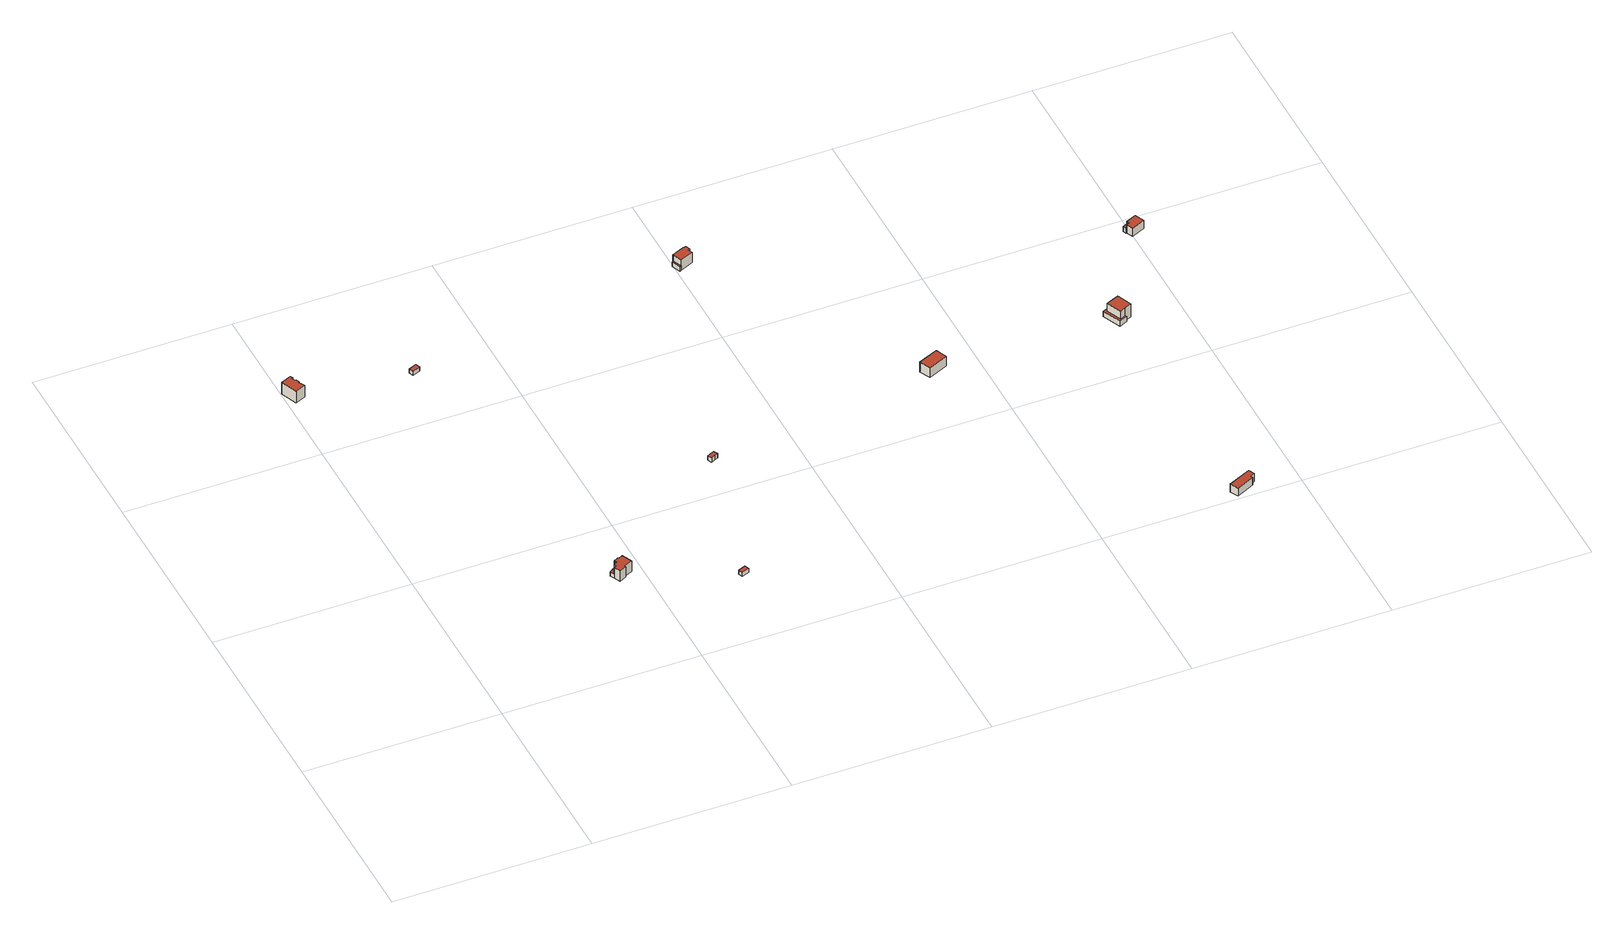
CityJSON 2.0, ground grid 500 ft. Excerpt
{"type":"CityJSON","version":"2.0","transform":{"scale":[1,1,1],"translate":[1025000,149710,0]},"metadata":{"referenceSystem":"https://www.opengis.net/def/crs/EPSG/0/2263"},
"CityObjects":{
"building1":{"type":"Building","attributes":{"name":"Bldg_1210016880","BIN":"4305301"},"geometry":[{"type":"MultiSurface","lod":"2","boundaries":[[[0,1,2,3,4,5,6,7,8,9,10,11]],[[12,13,14,15,16,17,18,19,20,21,22,23]],[[11,10,23,22]],[[0,11,22,21]],[[1,0,21,20]],[[2,1,20,19]],[[3,2,19,18]],[[4,3,18,17]],[[5,4,17,16]],[[6,5,16,15]],[[7,6,15,14]],[[8,7,14,13]],[[9,8,13,12]],[[10,9,12,23]]],"semantics":{"surfaces":[{"type":"RoofSurface","BIN":"4305301"},{"type":"GroundSurface"},{"type":"WallSurface"}],"values":[0,1,2,2,2,2,2,2,2,2,2,2,2,2]}}]},
"building2":{"type":"Building","attributes":{"name":"Bldg_1210008655","BIN":"4305540"},"geometry":[{"type":"MultiSurface","lod":"2","boundaries":[[[24,25,26,27,28,29,30,31]],[[32,33,34,35,36,37,38,39,40,41,42,43,44]],[[45,46,47,48,49,50,51,52,53,54,55,56,57]],[[33,32,57,56]],[[34,33,56,55]],[[35,34,55,54]],[[36,35,54,53]],[[25,24,53,52]],[[26,25,52,51]],[[27,26,51,50]],[[28,27,50,49]],[[41,40,49,48]],[[42,41,48,47]],[[43,42,47,46]],[[44,43,46,45]],[[32,44,45,57]],[[31,37,36,24]],[[28,40,39,29]],[[29,39,38,30]],[[30,38,37,31]]],"semantics":{"surfaces":[{"type":"RoofSurface","BIN":"4305540"},{"type":"GroundSurface"},{"type":"WallSurface"}],"values":[0,0,1,2,2,2,2,2,2,2,2,2,2,2,2,2,2,2,2,2]}}]},
"building3":{"type":"Building","attributes":{"name":"Bldg_1511011926","BIN":"4593161"},"geometry":[{"type":"MultiSurface","lod":"2","boundaries":[[[58,59,60,61]],[[62,63,64,65]],[[58,61,65,64]],[[59,58,64,63]],[[60,59,63,62]],[[61,60,62,65]]],"semantics":{"surfaces":[{"type":"RoofSurface","BIN":"4593161"},{"type":"GroundSurface"},{"type":"WallSurface"}],"values":[0,1,2,2,2,2]}}]},
"building4":{"type":"Building","attributes":{"name":"Bldg_1511017631","BIN":"4000000"},"geometry":[{"type":"MultiSurface","lod":"2","boundaries":[[[66,67,68,69]],[[70,71,72,73]],[[66,69,73,72]],[[67,66,72,71]],[[68,67,71,70]],[[69,68,70,73]]],"semantics":{"surfaces":[{"type":"RoofSurface","BIN":"4000000"},{"type":"GroundSurface"},{"type":"WallSurface"}],"values":[0,1,2,2,2,2]}}]},
"building5":{"type":"Building","attributes":{"name":"Bldg_1511009766","BIN":"4592439"},"geometry":[{"type":"MultiSurface","lod":"2","boundaries":[[[74,75,76,77,78,79]],[[80,81,82,83,84,85]],[[74,79,85,84]],[[75,74,84,83]],[[76,75,83,82]],[[77,76,82,81]],[[78,77,81,80]],[[79,78,80,85]]],"semantics":{"surfaces":[{"type":"RoofSurface","BIN":"4592439"},{"type":"GroundSurface"},{"type":"WallSurface"}],"values":[0,1,2,2,2,2,2,2]}}]},
"building6":{"type":"Building","attributes":{"name":"Bldg_1210002511","BIN":"4304010"},"geometry":[{"type":"MultiSurface","lod":"2","boundaries":[[[86,87,88,89]],[[90,91,92,93,94,95,96,97,98]],[[99,100,101,102,103,104,105,106,107,108,109]],[[91,90,109,108]],[[92,91,108,107]],[[93,92,107,106]],[[94,93,106,105]],[[87,86,105,104]],[[88,87,104,103]],[[89,88,103,102]],[[96,95,102,101]],[[97,96,101,100]],[[98,97,100,99]],[[90,98,99,109]],[[89,95,94,86]]],"semantics":{"surfaces":[{"type":"RoofSurface","BIN":"4304010"},{"type":"GroundSurface"},{"type":"WallSurface"}],"values":[0,0,1,2,2,2,2,2,2,2,2,2,2,2,2]}}]},
"building7":{"type":"Building","attributes":{"name":"Bldg_1210004603","BIN":"4304352"},"geometry":[{"type":"MultiSurface","lod":"2","boundaries":[[[110,111,112,113,114,115]],[[116,117,118,119]],[[120,121,122,123,124,125,126,127]],[[117,116,127,126]],[[110,115,126,125]],[[111,110,125,124]],[[112,111,124,123]],[[113,112,123,122]],[[114,113,122,121]],[[119,118,121,120]],[[116,119,120,127]],[[117,115,114,118]]],"semantics":{"surfaces":[{"type":"RoofSurface","BIN":"4304352"},{"type":"GroundSurface"},{"type":"WallSurface"}],"values":[0,0,1,2,2,2,2,2,2,2,2,2]}}]},
"building8":{"type":"Building","attributes":{"name":"Bldg_1210016834","BIN":"4304715"},"geometry":[{"type":"MultiSurface","lod":"2","boundaries":[[[128,129,130,131,132,133]],[[134,135,136,137,138,139]],[[132,131,139,138]],[[133,132,138,137]],[[128,133,137,136]],[[129,128,136,135]],[[130,129,135,134]],[[131,130,134,139]]],"semantics":{"surfaces":[{"type":"RoofSurface","BIN":"4304715"},{"type":"GroundSurface"},{"type":"WallSurface"}],"values":[0,1,2,2,2,2,2,2]}}]},
"building9":{"type":"Building","attributes":{"name":"Bldg_1210009278","BIN":"4304294"},"geometry":[{"type":"MultiSurface","lod":"2","boundaries":[[[140,141,142,143,144,145,146,147]],[[148,149,150,151,152,153]],[[154,155,156,157,158,159,160,161]],[[141,140,161,160]],[[142,141,160,159]],[[143,142,159,158]],[[144,143,158,157]],[[153,152,157,156]],[[148,153,156,155]],[[149,148,155,154]],[[140,147,154,161]],[[144,152,151,145]],[[145,151,150,146]],[[146,150,149,147]]],"semantics":{"surfaces":[{"type":"RoofSurface","BIN":"4304294"},{"type":"GroundSurface"},{"type":"WallSurface"}],"values":[0,0,1,2,2,2,2,2,2,2,2,2,2,2]}}]},
"building10":{"type":"Building","attributes":{"name":"Bldg_1210016372","BIN":"4304267"},"geometry":[{"type":"MultiSurface","lod":"2","boundaries":[[[162,163,164,165,166,167]],[[168,169,170,171,172,173]],[[174,175,176,177,178,179,180,181]],[[169,168,181,180]],[[162,167,180,179]],[[163,162,179,178]],[[164,163,178,177]],[[165,164,177,176]],[[172,171,176,175]],[[173,172,175,174]],[[168,173,174,181]],[[165,171,170,166]],[[166,170,169,167]]],"semantics":{"surfaces":[{"type":"RoofSurface","BIN":"4304267"},{"type":"GroundSurface"},{"type":"WallSurface"}],"values":[0,0,1,2,2,2,2,2,2,2,2,2,2]}}]}
},
"vertices":[
[29,1242,40],[2,1230,40],[19,1188,40],[46,1199,40],[42,1207,40],[41,1206,40],[37,1215,40],[39,1216,40],[36,1225,40],[33,1224,40],[29,1233,40],[32,1235,40],[33,1224,6],[36,1225,6],[39,1216,6],[37,1215,6],[41,1206,6],[42,1207,6],[46,1199,6],[19,1188,6],[2,1230,6],[29,1242,6],[32,1235,6],[29,1233,6],
[439,350,18],[431,346,18],[432,344,18],[423,340,18],[429,329,18],[436,333,18],[433,340,18],[442,344,18],[462,360,37],[451,355,37],[450,357,37],[438,351,37],[439,350,37],[442,344,37],[433,340,37],[436,333,37],[429,329,37],[436,312,37],[454,321,37],[453,324,37],[474,334,37],[474,334,6],[453,324,6],[454,321,6],[436,312,6],[429,329,6],[423,340,6],[432,344,6],[431,346,6],[439,350,6],[438,351,6],[450,357,6],[451,355,6],[462,360,6],
[316,1184,20],[296,1175,20],[301,1164,20],[321,1173,20],[301,1164,8],[296,1175,8],[316,1184,8],[321,1173,8],
[711,231,19],[693,224,19],[697,213,19],[716,220,19],[697,213,7],[693,224,7],[711,231,7],[716,220,7],
[811,626,20],[807,625,20],[792,618,20],[797,607,20],[807,612,20],[816,616,20],[807,612,7],[797,607,7],[792,618,7],[807,625,7],[811,626,7],[816,616,7],
[1001,1274,20],[997,1272,20],[1007,1249,20],[1011,1251,20],[1040,1290,38],[1034,1288,38],[1033,1289,38],[1000,1276,38],[1001,1274,38],[1011,1251,38],[1045,1265,38],[1039,1277,38],[1044,1279,38],[1044,1279,7],[1039,1277,7],[1045,1265,7],[1011,1251,7],[1007,1249,7],[997,1272,7],[1001,1274,7],[1000,1276,7],[1033,1289,7],[1034,1288,7],[1040,1290,7],
[1413,727,34],[1362,705,34],[1375,677,34],[1425,699,34],[1419,713,34],[1413,726,34],[1418,728,23],[1413,726,23],[1419,713,23],[1424,716,23],[1424,716,5],[1419,713,5],[1425,699,5],[1375,677,5],[1362,705,5],[1413,727,5],[1413,726,5],[1418,728,5],
[1892,55,30],[1834,28,30],[1844,7,30],[1890,29,30],[1888,34,30],[1899,39,30],[1844,7,7],[1834,28,7],[1892,55,7],[1899,39,7],[1888,34,7],[1890,29,7],
[1852,723,21],[1823,710,21],[1844,663,21],[1865,672,21],[1863,676,21],[1848,669,21],[1831,707,21],[1855,717,21],[1864,721,44],[1855,717,44],[1831,707,44],[1848,669,44],[1863,676,44],[1880,684,44],[1855,717,5],[1864,721,5],[1880,684,5],[1863,676,5],[1865,672,5],[1844,663,5],[1823,710,5],[1852,723,5],
[1995,967,21],[1986,963,21],[1990,954,21],[1992,955,21],[1999,958,21],[1996,965,21],[2023,977,31],[1996,965,31],[1999,958,31],[1992,955,31],[1999,938,31],[2033,953,31],[2033,953,6],[1999,938,6],[1992,955,6],[1990,954,6],[1986,963,6],[1995,967,6],[1996,965,6],[2023,977,6]
]}
